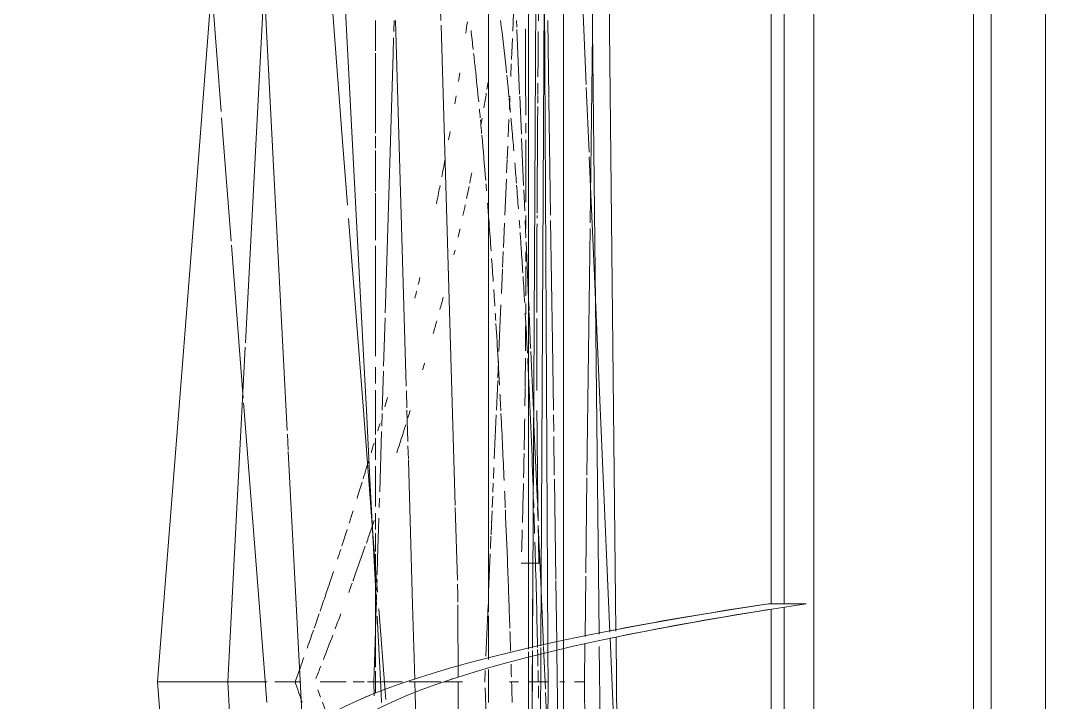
# Model space of a CAD drawing. Header units: inches. Extents: x -2349 to 1043, y -456 to 2193.
# Drawn here: x 991.59 to 998.41, y 333.98 to 338.51 of the extents above; entities that cross this region are included whole.
import ezdxf

# ---------------------------------------------------------------- set-up
doc = ezdxf.new("R2010")
doc.units = ezdxf.units.IN
doc.header["$MEASUREMENT"] = 0
for name, color, linetype, lineweight in [('5033_00_7th-9th Floors_Updated_dwg', 8, 'Continuous', 9), ('A-Shell', 7, 'Continuous', 9), ('A-WALL', 113, 'Continuous', 13), ('I-FURN', 30, 'Continuous', 9)]:
    doc.layers.add(name, color=color, linetype=linetype, lineweight=lineweight)

# ---------------------------------------------------------------- blocks, each defined once
blk = doc.blocks.new('5033_00_7th-9th Floors_Updated_dwg-8585573-7TH FLOOR POWER _ SIGNAL')
at = {"layer": 'A-Shell'}
for p, q in [((993.9543, 158.2892), (993.9543, 158.4903)), ((993.9543, 158.4903), (993.9543, 158.2892)), ((993.9543, 157.7408), (993.9543, 158.2737)), ((993.9543, 158.2737), (993.9543, 157.7408)), ((993.9543, 157.642), (993.9543, 157.7209)), ((993.9543, 157.7209), (993.9543, 157.642)), ((993.9543, 157.3534), (993.9543, 157.626)), ((993.9543, 157.626), (993.9543, 157.3534)), ((993.9543, 157.0302), (993.9543, 157.342)), ((993.9543, 157.342), (993.9543, 157.0302)), ((993.9543, 156.2608), (993.9543, 156.9931)), ((993.9543, 156.9931), (993.9543, 156.2608)), ((993.9543, 156.077), (993.9543, 156.1866)), ((993.9543, 156.1866), (993.9543, 156.077)), ((993.9543, 155.7398), (993.9543, 156.0335)), ((993.9543, 156.0335), (993.9543, 155.7398)), ((993.9543, 155.5711), (993.9543, 155.7146)), ((993.9543, 155.7146), (993.9543, 155.5711)), ((993.9543, 155.2606), (993.9543, 155.5287)), ((993.9543, 155.5287), (993.9543, 155.2606)), ((993.9543, 155.108), (993.9543, 155.2172)), ((993.9543, 155.2172), (993.9543, 155.108)), ((993.9543, 154.9624), (993.9543, 155.0838)), ((993.9543, 155.0838), (993.9543, 154.9624)), ((993.9543, 154.025), (993.9543, 154.1673)), ((993.9543, 154.1673), (993.9543, 154.025))]:
    blk.add_line(p, q, dxfattribs=at)
at = {"layer": 'A-Shell', "flags": 128}
for points in [[(993.9543, 154.1928), (993.9543, 154.2982), (993.9543, 154.838), (993.9543, 154.9439)], [(993.9543, 154.9439), (993.9543, 154.838), (993.9543, 154.2982), (993.9543, 154.1928)]]:
    blk.add_lwpolyline(points, dxfattribs=at)
blk = doc.blocks.new('Walls 1 - Walls 1-7438491-7TH FLOOR POWER _ SIGNAL')
at = {"layer": 'A-WALL', "lineweight": 9}
for p, q in [((996.8682, 298.7759), (996.8682, 435.4699)), ((998.4077, 435.4573), (998.4077, 298.7888)), ((998.046, 435.2491), (998.046, 298.7759)), ((997.9288, 435.1857), (997.9288, 298.7759)), ((996.5843, 401.0965), (996.5843, 334.6334)), ((996.6695, 401.0965), (996.6695, 334.6334)), ((996.5843, 334.5919), (996.5843, 331.7093)), ((996.6695, 334.6071), (996.6695, 331.6232))]:
    blk.add_line(p, q, dxfattribs=at)
blk = doc.blocks.new('Curtains_and_Valance_14992 - Curtains_and_Valance_14992-7816730-7TH FLOOR POWER _ SIGNAL')
at = {"layer": 'I-FURN'}
for p, q in [((0.017, -24), (0.017, -43.2831)), ((0.0426, -43.2764), (0.1471, -24)), ((0.25, -24.4402), (0.25, -43.2322)), ((-0.25, -41.7644), (-0.25, -25.7834)), ((0.4899, -33.2795), (0.598, -43.1629)), ((0.3995, -39.5305), (0.3321, -37.9775)), ((-0.5657, -39.1059), (-0.59, -38.2841)), ((-1.1839, -39.3362), (-1.2216, -38.6122)), ((-1.2851, -39.0568), (-1.2214, -39.8808)), ((0.1516, -39.62), (0.1441, -39.1059)), ((-0.4707, -42.3277), (-0.5648, -39.1361)), ((-1.0823, -41.288), (-1.1839, -39.3362)), ((0.419, -39.9799), (0.4004, -39.552)), ((0.1561, -39.9317), (0.1517, -39.6247)), ((-1.2214, -39.8808), (-1.1864, -40.334)), ((0.163, -40.4004), (0.1562, -39.9339)), ((0.4548, -40.8045), (0.4204, -40.0124)), ((-1.1796, -40.4215), (-1.0877, -41.6102)), ((0.1752, -41.2417), (0.1635, -40.4346)), ((0.5574, -43.1702), (0.4548, -40.8045)), ((-1.0611, -41.6953), (-1.0823, -41.288)), ((0.1818, -41.6953), (0.1752, -41.2417)), ((-1.0877, -41.6102), (-1.0315, -42.338)), ((-1.0372, -42.1538), (-1.0611, -41.6953)), ((-0.25, -43.0353), (-0.25, -41.7644)), ((0.1839, -41.8362), (0.1823, -41.7254)), ((0.1881, -42.1265), (0.1844, -41.8699)), ((-0.9937, -42.9899), (-1.0372, -42.1538)), ((0.1982, -42.8215), (0.1885, -42.1532)), ((-1.0311, -42.3426), (-1.0021, -42.7189)), ((-0.456, -42.8255), (-0.4703, -42.3426)), ((-1.0021, -42.7189), (-0.9878, -42.9038)), ((0.017, -42.7114), (0.0457, -42.7114)), ((0.017, -42.7396), (0.017, -42.8765)), ((0.0455, -42.7518), (0.0433, -43.1451)), ((-0.4531, -42.9253), (-0.4553, -42.8511)), ((0.2043, -43.2345), (0.1984, -42.8297)), ((-0.4529, -42.9721), (-0.4531, -42.9253)), ((0.017, -42.878), (0.017, -43.0952)), ((-0.4525, -43.0873), (-0.4529, -42.9899)), ((1.862, -42.9816), (1.612, -42.9816)), ((-0.9792, -43.0153), (-0.9368, -43.5638)), ((-0.25, -43.3533), (-0.25, -43.0625)), ((-0.9633, -43.5751), (-0.9898, -43.0645)), ((-0.4515, -43.4063), (-0.4525, -43.0873)), ((0.017, -43.0955), (0.017, -43.215)), ((0.0429, -43.2279), (0.0426, -43.2764)), ((0.2052, -43.2994), (0.2043, -43.2345)), ((0.25, -43.2322), (0.25, -43.2876)), ((0.605, -44.2657), (0.5592, -43.2108)), ((0.5984, -43.2022), (0.6223, -45.386)), ((0.017, -43.301), (0.017, -43.3489)), ((0.0423, -43.3422), (0.0425, -43.2919)), ((0.219, -44.2445), (0.2052, -43.2994)), ((0.25, -43.2876), (0.25, -45.2284)), ((0.017, -43.3489), (0.017, -45.1199)), ((0.017, -43.3489), (0.017, -43.5)), ((0.0326, -45.1271), (0.0423, -43.3422)), ((0.0423, -43.3422), (0.0418, -43.4303)), ((-0.4513, -43.4672), (-0.4515, -43.4063)), ((-0.25, -43.6373), (-0.25, -43.4191)), ((0.0418, -43.4303), (0.0414, -43.4982)), ((-0.4496, -43.9763), (-0.4512, -43.5)), ((0.0414, -43.5), (0.0407, -43.6218)), ((-0.96, -43.6373), (-0.9633, -43.5751)), ((-0.9368, -43.5638), (-0.9326, -43.6182)), ((0.017, -43.5437), (0.017, -44.0049)), ((0.0407, -43.6373), (0.036, -44.4889))]:
    blk.add_line(p, q, dxfattribs=at)
for points in [[(0.0823, -39.1071), (0.0831, -39.0065), (0.0839, -38.9052), (0.0848, -38.8034)], [(-0.0041, -39.1613), (-0.0031, -39.3556), (-0.0024, -39.5466), (-0.0019, -39.7355)], [(0.0794, -39.4797), (0.0801, -39.3798), (0.0809, -39.2793), (0.0817, -39.1781)], [(0.0785, -39.5973), (0.0787, -39.5721), (0.0789, -39.5469), (0.0791, -39.5216)], [(0.0781, -39.6542), (0.0782, -39.6378), (0.0783, -39.6213), (0.0784, -39.6048)], [(0.074, -40.2804), (0.0751, -40.0823), (0.0764, -39.8814), (0.0779, -39.6777)], [(-0.0015, -39.787), (-0.0014, -39.8097), (-0.0013, -39.8324), (-0.0013, -39.8549)], [(-0.0012, -39.8984), (-0.0008, -40.0382), (-0.0007, -40.1762), (-0.0006, -40.3136)], [(0.0735, -40.386), (0.0737, -40.351), (0.0738, -40.3159), (0.074, -40.2808)], [(0.0733, -40.4186), (0.0733, -40.4127), (0.0734, -40.4068), (0.0734, -40.4009)], [(0.0713, -41.0454), (0.0715, -40.8525), (0.0722, -40.6565), (0.0731, -40.4575)], [(-0.0006, -40.6429), (-0.0006, -40.664), (-0.0006, -40.6851), (-0.0007, -40.7062)], [(-0.0007, -40.7415), (-0.0009, -40.8062), (-0.001, -40.8709), (-0.0011, -40.9354)], [(-0.0015, -40.9872), (-0.0016, -41.0107), (-0.0017, -41.0341), (-0.0018, -41.0576)], [(0.072, -41.5652), (0.0713, -41.4074), (0.0711, -41.2474), (0.0712, -41.0851)], [(-0.002, -41.101), (-0.0024, -41.1676), (-0.0027, -41.2341), (-0.0032, -41.3002)], [(-0.0038, -41.3492), (-0.0043, -41.4131), (-0.0049, -41.4768), (-0.0056, -41.5399)], [(0.0805, -42.4299), (0.0768, -42.192), (0.0742, -41.9481), (0.0727, -41.6984)], [(-0.0086, -41.7518), (-0.0097, -41.822), (-0.0111, -41.8911), (-0.0126, -41.9594)], [(-0.0127, -41.9826), (-0.0137, -42.0372), (-0.015, -42.0911), (-0.0163, -42.1445)], [(-0.0169, -42.1822), (-0.019, -42.2696), (-0.0214, -42.3554), (-0.0238, -42.4408)], [(-0.025, -42.4909), (-0.0264, -42.5398), (-0.0279, -42.5883), (-0.0294, -42.6367)], [(0.0854, -42.7114), (0.0838, -42.6314), (0.0824, -42.5506), (0.0811, -42.4691)], [(-0.0317, -42.7114), (-0.0225, -42.7114), (-0.0051, -42.7114), (0.01, -42.7114), (0.017, -42.7114)], [(0.0457, -42.7114), (0.0527, -42.7114), (0.0596, -42.7114), (0.0662, -42.7114)], [(0.0662, -42.7114), (0.0729, -42.7114), (0.0793, -42.7114), (0.0854, -42.7114)], [(0.5342, -43.1658), (0.8508, -43.1039), (1.2087, -43.0424), (1.612, -42.9816)], [(1.609, -43.0208), (1.2144, -43.0836), (0.8668, -43.147), (0.5615, -43.2108)], [(-0.479, -43.4777), (-0.487, -43.4803), (-0.495, -43.483), (-0.503, -43.4856)], [(-1.0892, -43.6111), (-1.0735, -43.6044), (-1.0565, -43.5977), (-1.0383, -43.5909)]]:
    blk.add_open_spline(points, degree=3, dxfattribs=at)
for points, knots in [([(-0.0005, -40.401), (-0.0005, -40.4075), (-0.0005, -40.4368), (-0.0005, -40.4661), (-0.0004, -40.4889)], [-0.15507803, -0.15507803, -0.15507803, -0.15507803, -0.153846154, -0.149552115, -0.149552115, -0.149552115, -0.149552115]), ([(-0.0058, -41.5457), (-0.006, -41.5659), (-0.0065, -41.6067), (-0.0071, -41.647), (-0.0074, -41.6673)], [-0.080969078, -0.080969078, -0.080969078, -0.080969078, -0.076923077, -0.07279213, -0.07279213, -0.07279213, -0.07279213]), ([(1.612, -42.9816), (-3.3604, -43.7316), (-0.5668, -44.9645), (-0.0604, -45.1991), (0.1234, -45.2902), (2.4022, -46.1996), (0.4974, -47.0564), (0.1001, -47.2273), (-0.0839, -47.3073), (-2.4011, -48.1995), (-0.5569, -49.1801), (-0.1016, -49.3458), (0.0836, -49.419), (2.1155, -49.9933), (1.0722, -50.8431), (0.0718, -51.3096), (-0.0635, -51.3738), (-2.4127, -52.6244), (-0.5205, -53.5904), (-0.126, -53.863), (0.0777, -53.9892), (2.2418, -55.0446), (0.6628, -56.0313), (0.134, -56.3366), (-1.638, -56.9816)], [0, 0, 0, 0, 0.240006, 0.346028, 0.435385, 0.567258, 0.705446, 0.781054, 0.867615, 1.000182, 1.140633, 1.217642, 1.295283, 1.396845, 1.523539, 1.595738, 1.704487, 1.841589, 1.987855, 2.066847, 2.153705, 2.27896, 2.414522, 2.535586, 2.535586, 2.535586, 2.535586]), ([(-1.388, -56.9816), (0.384, -56.3366), (0.9128, -56.0313), (2.4918, -55.0446), (0.3277, -53.9892), (0.124, -53.863), (-0.2705, -53.5904), (-2.1627, -52.6244), (0.1865, -51.3738), (0.3218, -51.3096), (1.3222, -50.8431), (2.3655, -49.9933), (0.3336, -49.419), (0.1484, -49.3458), (-0.3069, -49.1801), (-2.1511, -48.1995), (0.1661, -47.3073), (0.3501, -47.2273), (0.7474, -47.0564), (2.6522, -46.1996), (0.3734, -45.2902), (0.1896, -45.1991), (-0.3168, -44.9645), (-3.1104, -43.7316), (1.862, -42.9816)], [0, 0, 0, 0, 0.121064, 0.256626, 0.381881, 0.468739, 0.547731, 0.693997, 0.831099, 0.939848, 1.012047, 1.138741, 1.240303, 1.317944, 1.394953, 1.535404, 1.667971, 1.754532, 1.83014, 1.968328, 2.100201, 2.189558, 2.29558, 2.535586, 2.535586, 2.535586, 2.535586])]:
    blk.add_open_spline(points, degree=3, knots=knots, dxfattribs=at)
blk = doc.blocks.new('Curtains_and_Valance_14992 - Curtains_and_Valance_14992-V34-7TH FLOOR POWER _ SIGNAL')
at = {"layer": 'I-FURN'}
for p, q in [((0.1458, -23.7552), (0.017, 0)), ((0.017, 0), (0.017, -23.7831)), ((0.25, -4.9402), (0.25, -23.7322)), ((-0.25, -22.2644), (-0.25, -6.2834)), ((0.4969, -15.1655), (0.439, -19.886)), ((-2.0861, -19.3508), (-2.2158, -21.0149)), ((-1.8645, -21.7479), (-1.7399, -19.361)), ((-0.8791, -19.679), (-0.8768, -19.6059)), ((-0.0884, -19.6776), (-0.0832, -19.5565)), ((-0.8836, -19.8275), (-0.8803, -19.7206)), ((-0.0965, -19.8644), (-0.0904, -19.7246)), ((-0.9346, -21.4915), (-0.8836, -19.8275)), ((-0.1014, -19.9784), (-0.0977, -19.8945)), ((0.439, -19.886), (0.4259, -20.9514)), ((-0.1108, -20.198), (-0.1069, -20.1078)), ((-0.1186, -20.3796), (-0.1136, -20.2636)), ((-0.125, -20.528), (-0.1213, -20.4416)), ((-0.1289, -20.6191), (-0.1252, -20.5324)), ((-0.141, -20.9004), (-0.1307, -20.6604)), ((-0.1502, -21.1148), (-0.1433, -20.9531)), ((-2.2158, -21.0149), (-2.4487, -24)), ((0.4255, -20.9876), (0.4054, -22.6271)), ((-0.156, -21.2482), (-0.1514, -21.1416)), ((-0.1634, -21.4199), (-0.1565, -21.2591)), ((-0.9363, -21.5479), (-0.9346, -21.4915)), ((-0.18, -21.8056), (-0.1666, -21.496)), ((-0.9471, -21.9018), (-0.9373, -21.5813)), ((-1.982, -24), (-1.8659, -21.7756)), ((-0.1875, -21.9796), (-0.1828, -21.8712)), ((-0.9561, -22.1953), (-0.9482, -21.9369)), ((-0.1967, -22.1953), (-0.1884, -22.0007)), ((-0.9594, -22.3018), (-0.9568, -22.2183)), ((-0.25, -23.5353), (-0.25, -22.2644)), ((-0.2107, -22.5194), (-0.198, -22.226)), ((-0.9727, -22.738), (-0.9604, -22.3374)), ((-0.2163, -22.6495), (-0.2131, -22.5755)), ((-0.2202, -22.7404), (-0.2176, -22.6814)), ((0.4051, -22.6448), (0.3974, -23.277)), ((-0.9759, -22.8426), (-0.974, -22.7801)), ((-0.2246, -22.8426), (-0.2213, -22.766)), ((-0.2294, -22.9546), (-0.2255, -22.8641)), ((-0.9863, -23.181), (-0.9781, -22.9129)), ((-0.2324, -23.0237), (-0.2296, -22.9601)), ((-0.2363, -23.1152), (-0.2328, -23.0334)), ((-0.2486, -23.4005), (-0.2378, -23.1507)), ((-0.9895, -23.2878), (-0.9863, -23.1831)), ((0.3971, -23.2993), (0.3922, -23.6997)), ((-0.9928, -23.3947), (-0.9905, -23.3206)), ((-1.0033, -23.7381), (-0.9936, -23.4208)), ((-0.267, -23.8291), (-0.2524, -23.4899)), ((-0.25, -23.8533), (-0.25, -23.5625)), ((-1.0113, -24), (-1.0033, -23.7381)), ((0.1461, -23.8149), (0.1458, -23.7552)), ((0.25, -23.7322), (0.25, -23.7876)), ((0.3916, -23.7504), (0.3885, -24)), ((0.017, -23.801), (0.017, -23.8489)), ((0.1471, -24), (0.1461, -23.8149)), ((0.25, -23.7876), (0.25, -25.7284)), ((0.017, -23.8489), (0.017, -24)), ((-0.2744, -24), (-0.2711, -23.9246)), ((-0.25, -24.1373), (-0.25, -23.9191)), ((-2.4487, -24), (-1.6189, -34.7376)), ((-1.6119, -31.1106), (-1.982, -24)), ((-1.0086, -24.0944), (-1.0113, -24)), ((-0.25, -24.5617), (-0.2726, -24.0406)), ((0.017, -24), (0.1471, -24)), ((0.017, -24), (0.017, -25.6199)), ((0.1471, -24), (0.017, -24)), ((0.1381, -25.676), (0.1471, -24)), ((0.3885, -24), (0.3917, -24.2916))]:
    blk.add_line(p, q, dxfattribs=at)
for points in [[(-0.39, -19.615), (-0.3935, -19.6401), (-0.397, -19.6653), (-0.4006, -19.6904)], [(-0.4397, -19.9534), (-0.4428, -19.9729), (-0.4458, -19.9923), (-0.4489, -20.0117)], [(-0.2595, -20.0623), (-0.2569, -20.0466), (-0.2544, -20.031), (-0.2518, -20.0154)], [(-0.2804, -20.186), (-0.2748, -20.1535), (-0.2693, -20.1211), (-0.2639, -20.0886)], [(-0.4641, -20.1058), (-0.4671, -20.1241), (-0.4701, -20.1423), (-0.4732, -20.1605)], [(-0.3003, -20.2994), (-0.2977, -20.2846), (-0.295, -20.2697), (-0.2924, -20.2548)], [(-0.5044, -20.3425), (-0.5078, -20.3615), (-0.5112, -20.3804), (-0.5145, -20.3993)], [(-0.5392, -20.5341), (-0.5461, -20.571), (-0.553, -20.6079), (-0.5601, -20.6448)], [(-0.3737, -20.6858), (-0.3692, -20.6631), (-0.3646, -20.6405), (-0.3602, -20.6178)], [(-0.5713, -20.7021), (-0.5746, -20.7188), (-0.5779, -20.7356), (-0.5813, -20.7524)], [(-0.3949, -20.7886), (-0.3893, -20.7619), (-0.3838, -20.7351), (-0.3783, -20.7084)], [(-0.5813, -20.7524), (-0.586, -20.776), (-0.5907, -20.7995), (-0.5955, -20.8231)], [(-0.4191, -20.9019), (-0.4139, -20.8783), (-0.4089, -20.8548), (-0.4039, -20.8312)], [(-0.4514, -21.0461), (-0.4471, -21.0275), (-0.4429, -21.0089), (-0.4386, -20.9902)], [(-0.4787, -21.162), (-0.4763, -21.1521), (-0.4739, -21.1421), (-0.4715, -21.1321)], [(-0.7051, -21.3145), (-0.7088, -21.3296), (-0.7125, -21.3448), (-0.7163, -21.36)], [(-0.7274, -21.4052), (-0.7313, -21.4206), (-0.7352, -21.4361), (-0.7391, -21.4516)], [(-0.5725, -21.5271), (-0.5649, -21.4993), (-0.5574, -21.4715), (-0.55, -21.4437)], [(-0.6164, -21.6851), (-0.6084, -21.6571), (-0.6006, -21.6291), (-0.5928, -21.601)], [(-0.6872, -21.9282), (-0.6827, -21.913), (-0.6782, -21.8978), (-0.6737, -21.8826)], [(-0.9199, -22.1115), (-0.9259, -22.1321), (-0.9319, -22.1527), (-0.938, -22.1733)], [(-0.7848, -22.2458), (-0.7797, -22.2298), (-0.7747, -22.2138), (-0.7697, -22.1978)], [(-0.9706, -22.283), (-0.9756, -22.2998), (-0.9806, -22.3166), (-0.9857, -22.3334)], [(-0.8593, -22.4785), (-0.8392, -22.4169), (-0.8194, -22.3552), (-0.7998, -22.2934)], [(-1.0104, -22.4153), (-1.0167, -22.4362), (-1.0231, -22.4572), (-1.0296, -22.4782)], [(-1.0897, -22.6738), (-1.101, -22.7099), (-1.1122, -22.7461), (-1.1234, -22.7822)], [(-1.1494, -22.8644), (-1.1581, -22.8918), (-1.1667, -22.9191), (-1.1754, -22.9465)], [(-1.0276, -22.9819), (-1.0216, -22.9644), (-1.0155, -22.947), (-1.0096, -22.9295)], [(-1.1887, -22.988), (-1.2004, -23.0245), (-1.2121, -23.061), (-1.2239, -23.0975)], [(-1.0609, -23.0781), (-1.0498, -23.0462), (-1.0388, -23.0144), (-1.0278, -22.9825)], [(-1.2318, -23.1213), (-1.2388, -23.143), (-1.2459, -23.1647), (-1.253, -23.1864)], [(-1.1788, -23.4079), (-1.1711, -23.3867), (-1.1633, -23.3656), (-1.1557, -23.3444)], [(-1.3313, -23.4209), (-1.3437, -23.4576), (-1.3564, -23.4942), (-1.3691, -23.5308)], [(-1.3749, -23.5483), (-1.3858, -23.5802), (-1.397, -23.6121), (-1.4082, -23.6439)], [(-1.2685, -23.6485), (-1.256, -23.6156), (-1.2436, -23.5827), (-1.2313, -23.5498)], [(-1.4123, -23.6562), (-1.4264, -23.6964), (-1.4406, -23.7366), (-1.455, -23.7767)], [(-1.347, -23.8527), (-1.3258, -23.7984), (-1.3048, -23.744), (-1.284, -23.6895)], [(-1.4769, -23.839), (-1.4846, -23.8606), (-1.4924, -23.8822), (-1.5002, -23.9038)], [(-1.5002, -23.9039), (-1.5117, -23.9359), (-1.5233, -23.968), (-1.535, -24)], [(-1.3965, -23.9788), (-1.3855, -23.9511), (-1.3746, -23.9233), (-1.3637, -23.8955)], [(-2.3147, -24), (-2.3662, -24), (-2.4053, -24), (-2.4277, -24)], [(-2.4277, -24), (-2.4053, -24), (-2.3668, -24), (-2.3162, -24)], [(-1.9712, -24), (-2.1026, -24), (-2.2215, -24), (-2.3078, -24)], [(-2.3078, -24), (-2.25, -24), (-2.179, -24), (-2.0994, -24)], [(-2.0969, -24), (-2.0568, -24), (-2.0151, -24), (-1.972, -24)], [(-1.9634, -24), (-2.0278, -24), (-1.9197, -24), (-1.7204, -24)], [(-1.72, -24), (-1.9194, -24), (-2.0278, -24), (-1.9635, -24)], [(-1.8374, -24), (-1.8727, -24), (-1.907, -24), (-1.9397, -24)], [(-1.9396, -24), (-1.9069, -24), (-1.8727, -24), (-1.8374, -24)], [(-1.8342, -24), (-1.8673, -24), (-1.9001, -24), (-1.9323, -24)], [(-1.9323, -24), (-1.9001, -24), (-1.8676, -24), (-1.8347, -24)], [(-1.9308, -24), (-1.9008, -24), (-1.87, -24), (-1.8386, -24)], [(-1.8381, -24), (-1.8698, -24), (-1.9008, -24), (-1.9308, -24)], [(-1.8372, -24), (-1.8678, -24), (-1.898, -24), (-1.9274, -24)], [(-1.9273, -24), (-1.8979, -24), (-1.8678, -24), (-1.8372, -24)], [(-1.7406, -24), (-1.8698, -24), (-1.8989, -24), (-1.7613, -24)], [(-1.7613, -24), (-1.8989, -24), (-1.8704, -24), (-1.7414, -24)], [(-1.7325, -24), (-1.7845, -24), (-1.8299, -24), (-1.8667, -24)], [(-1.8667, -24), (-1.83, -24), (-1.7845, -24), (-1.7325, -24)], [(-1.8381, -24), (-1.8027, -24), (-1.7666, -24), (-1.7301, -24)], [(-1.7295, -24), (-1.7663, -24), (-1.8027, -24), (-1.8381, -24)], [(-1.7322, -24), (-1.7678, -24), (-1.8029, -24), (-1.8373, -24)], [(-1.8372, -24), (-1.8029, -24), (-1.7678, -24), (-1.7322, -24)], [(-1.7273, -24), (-1.7595, -24), (-1.7916, -24), (-1.8234, -24)], [(-1.8234, -24), (-1.7916, -24), (-1.7597, -24), (-1.7277, -24)], [(-1.7305, -24), (-1.7531, -24), (-1.7753, -24), (-1.7972, -24)], [(-1.7971, -24), (-1.7753, -24), (-1.7531, -24), (-1.7305, -24)], [(-1.6691, -24), (-1.6483, -24), (-1.626, -24), (-1.6023, -24)], [(-1.6023, -24), (-1.626, -24), (-1.6483, -24), (-1.669, -24)], [(-1.5898, -24), (-1.6157, -24), (-1.64, -24), (-1.6626, -24)], [(-1.6626, -24), (-1.64, -24), (-1.6157, -24), (-1.5898, -24)], [(-1.6161, -24), (-1.6308, -24), (-1.6453, -24), (-1.6594, -24)], [(-1.6594, -24), (-1.6453, -24), (-1.6308, -24), (-1.6161, -24)], [(-1.656, -24), (-1.6104, -24), (-1.5611, -24), (-1.5089, -24)], [(-1.5089, -24), (-1.5611, -24), (-1.6104, -24), (-1.656, -24)], [(-1.6061, -24), (-1.6217, -24), (-1.6371, -24), (-1.6525, -24)], [(-1.6525, -24), (-1.6371, -24), (-1.6217, -24), (-1.6061, -24)], [(-1.6509, -24), (-1.635, -24), (-1.619, -24), (-1.603, -24)], [(-1.603, -24), (-1.619, -24), (-1.635, -24), (-1.6509, -24)], [(-1.6479, -24), (-1.6324, -24), (-1.6169, -24), (-1.6013, -24)], [(-1.6012, -24), (-1.6168, -24), (-1.6324, -24), (-1.6479, -24)], [(-1.6005, -24), (-1.6159, -24), (-1.6314, -24), (-1.6469, -24)], [(-1.6469, -24), (-1.6314, -24), (-1.616, -24), (-1.6006, -24)], [(-1.5132, -24), (-1.5358, -24), (-1.558, -24), (-1.5796, -24)], [(-1.5796, -24), (-1.558, -24), (-1.5358, -24), (-1.5132, -24)], [(-1.5703, -24), (-1.5513, -24), (-1.5314, -24), (-1.511, -24)], [(-1.511, -24), (-1.5314, -24), (-1.5512, -24), (-1.5703, -24)], [(-1.5076, -24), (-1.5281, -24), (-1.5479, -24), (-1.5669, -24)], [(-1.5669, -24), (-1.5479, -24), (-1.5281, -24), (-1.5076, -24)], [(-1.5003, -24), (-1.5158, -24), (-1.5313, -24), (-1.5467, -24)], [(-1.5467, -24), (-1.5313, -24), (-1.5158, -24), (-1.5003, -24)], [(-1.5422, -24), (-1.5271, -24), (-1.512, -24), (-1.497, -24)], [(-1.4969, -24), (-1.512, -24), (-1.5271, -24), (-1.5422, -24)], [(-1.542, -24), (-1.5269, -24), (-1.5118, -24), (-1.4966, -24)], [(-1.4966, -24), (-1.5118, -24), (-1.5269, -24), (-1.542, -24)], [(-1.535, -24), (-1.5193, -24.0455), (-1.5036, -24.091), (-1.4881, -24.1365)], [(-1.3682, -24), (-1.3472, -24), (-1.3259, -24), (-1.3043, -24)], [(-1.3043, -24), (-1.3259, -24), (-1.3472, -24), (-1.3682, -24)], [(-1.2983, -24), (-1.3205, -24), (-1.3423, -24), (-1.3636, -24)], [(-1.3636, -24), (-1.3423, -24), (-1.3205, -24), (-1.2983, -24)], [(-1.3038, -24), (-1.3224, -24), (-1.3409, -24), (-1.3593, -24)], [(-1.3593, -24), (-1.3409, -24), (-1.3224, -24), (-1.3038, -24)], [(-1.3528, -24), (-1.3337, -24), (-1.3145, -24), (-1.295, -24)], [(-1.295, -24), (-1.3145, -24), (-1.3337, -24), (-1.3528, -24)], [(-1.2907, -24), (-1.3111, -24), (-1.3316, -24), (-1.352, -24)], [(-1.3519, -24), (-1.3316, -24), (-1.3111, -24), (-1.2907, -24)], [(-1.2899, -24), (-1.3102, -24), (-1.3305, -24), (-1.3509, -24)], [(-1.3508, -24), (-1.3305, -24), (-1.3102, -24), (-1.2899, -24)], [(-1.2777, -24), (-1.2864, -24), (-1.2951, -24), (-1.3038, -24)], [(-1.3038, -24), (-1.2951, -24), (-1.2864, -24), (-1.2777, -24)], [(-1.2839, -24), (-1.2566, -24), (-1.2289, -24), (-1.201, -24)], [(-1.201, -24), (-1.2289, -24), (-1.2566, -24), (-1.2839, -24)], [(-1.2327, -24), (-1.2491, -24), (-1.2654, -24), (-1.2814, -24)], [(-1.2814, -24), (-1.2654, -24), (-1.2491, -24), (-1.2327, -24)], [(-1.2766, -24), (-1.2535, -24), (-1.2302, -24), (-1.2067, -24)], [(-1.2067, -24), (-1.2302, -24), (-1.2535, -24), (-1.2766, -24)], [(-1.2739, -24), (-1.2479, -24), (-1.2218, -24), (-1.1957, -24)], [(-1.1957, -24), (-1.2218, -24), (-1.2479, -24), (-1.2738, -24)], [(-1.1949, -24), (-1.2204, -24), (-1.246, -24), (-1.2716, -24)], [(-1.2715, -24), (-1.246, -24), (-1.2204, -24), (-1.1949, -24)], [(-1.2709, -24), (-1.2456, -24), (-1.2204, -24), (-1.1954, -24)], [(-1.1954, -24), (-1.2204, -24), (-1.2456, -24), (-1.2709, -24)], [(-1.1499, -24), (-1.1254, -24), (-1.1007, -24), (-1.0758, -24)], [(-1.0758, -24), (-1.1007, -24), (-1.1254, -24), (-1.1499, -24)], [(-1.0769, -24), (-1.101, -24), (-1.1249, -24), (-1.1485, -24)], [(-1.1485, -24), (-1.1249, -24), (-1.101, -24), (-1.0769, -24)], [(-1.1459, -24), (-1.1307, -24), (-1.1154, -24), (-1.1001, -24)], [(-1.1001, -24), (-1.1154, -24), (-1.1307, -24), (-1.1459, -24)], [(-1.0966, -24), (-1.1118, -24), (-1.127, -24), (-1.1423, -24)], [(-1.1423, -24), (-1.127, -24), (-1.1118, -24), (-1.0966, -24)], [(-1.0074, -24), (-1.0233, -24), (-1.0391, -24), (-1.0548, -24)], [(-1.0548, -24), (-1.0391, -24), (-1.0233, -24), (-1.0074, -24)], [(-1.0531, -24), (-1.037, -24), (-1.0209, -24), (-1.0047, -24)], [(-1.0046, -24), (-1.0209, -24), (-1.037, -24), (-1.0531, -24)], [(-1.048, -24), (-1.0319, -24), (-1.0157, -24), (-0.9996, -24)], [(-0.9996, -24), (-1.0157, -24), (-1.0319, -24), (-1.048, -24)], [(-0.9979, -24), (-1.0135, -24), (-1.0293, -24), (-1.0452, -24)], [(-1.0452, -24), (-1.0293, -24), (-1.0135, -24), (-0.9979, -24)], [(-1.0433, -24), (-1.0268, -24), (-1.0105, -24), (-0.9943, -24)], [(-0.9943, -24), (-1.0105, -24), (-1.0268, -24), (-1.0433, -24)], [(-1.0063, -24), (-1.0204, -24), (-0.9426, -24), (-0.8237, -24)], [(-0.9539, -24), (-1.0056, -24), (-1.0204, -24), (-1.0063, -24)], [(-0.8728, -24), (-0.883, -24), (-0.8837, -24), (-0.8761, -24)], [(-0.8761, -24), (-0.8837, -24), (-0.862, -24), (-0.8204, -24)], [(-0.7775, -24), (-0.7326, -24), (-0.6685, -24), (-0.5946, -24)], [(-0.6209, -24), (-0.6806, -24), (-0.7326, -24), (-0.7775, -24)], [(-0.7201, -24), (-0.7381, -24), (-0.7545, -24), (-0.7693, -24)], [(-0.7693, -24), (-0.7545, -24), (-0.7347, -24), (-0.7109, -24)], [(-0.6197, -24), (-0.6035, -24), (-0.5857, -24), (-0.5665, -24)], [(-0.5695, -24), (-0.5868, -24), (-0.6035, -24), (-0.6197, -24)], [(-0.5455, -24), (-0.5312, -24), (-0.5157, -24), (-0.4994, -24)], [(-0.5013, -24), (-0.5164, -24), (-0.5312, -24), (-0.5455, -24)], [(-0.4911, -24), (-0.5093, -24), (-0.5268, -24), (-0.5436, -24)], [(-0.5436, -24), (-0.5268, -24), (-0.5079, -24), (-0.4873, -24)], [(-0.5161, -24), (-0.4905, -24), (-0.4689, -24), (-0.4516, -24)], [(-0.4516, -24), (-0.4689, -24), (-0.4905, -24), (-0.5161, -24)], [(-0.4511, -24), (-0.4649, -24), (-0.4818, -24), (-0.5021, -24)], [(-0.5021, -24), (-0.4818, -24), (-0.4649, -24), (-0.4512, -24)], [(-0.427, -24), (-0.4492, -24), (-0.4704, -24), (-0.4908, -24)], [(-0.4908, -24), (-0.4704, -24), (-0.4474, -24), (-0.4225, -24)], [(-0.4894, -24), (-0.4831, -24), (-0.4768, -24), (-0.4706, -24)], [(-0.4706, -24), (-0.4768, -24), (-0.4831, -24), (-0.4894, -24)], [(-0.4833, -24), (-0.4651, -24), (-0.4455, -24), (-0.4247, -24)], [(-0.4273, -24), (-0.4465, -24), (-0.4651, -24), (-0.4833, -24)], [(-0.4736, -24), (-0.4709, -24), (-0.4683, -24), (-0.4657, -24)], [(-0.4657, -24), (-0.4683, -24), (-0.4709, -24), (-0.4734, -24)], [(-0.4051, -24), (-0.4047, -24), (-0.4045, -24), (-0.4045, -24)], [(-0.4045, -24), (-0.4045, -24), (-0.4047, -24), (-0.4051, -24)], [(-0.2744, -24), (-0.2744, -24), (-0.2746, -24), (-0.275, -24)], [(-0.275, -24), (-0.2746, -24), (-0.2744, -24), (-0.2744, -24)], [(-0.1088, -24), (-0.0962, -24), (-0.0835, -24), (-0.0708, -24)], [(-0.0708, -24), (-0.0835, -24), (-0.0955, -24), (-0.1069, -24)], [(-0.1063, -24), (-0.0908, -24), (-0.0757, -24), (-0.0611, -24)], [(-0.0611, -24), (-0.0757, -24), (-0.0908, -24), (-0.1063, -24)], [(-0.0498, -24), (-0.0567, -24), (-0.0637, -24), (-0.0708, -24)], [(-0.0705, -24), (-0.0636, -24), (-0.0567, -24), (-0.0498, -24)], [(0.0916, -24), (0.0714, -24), (0.0515, -24), (0.032, -24)], [(0.032, -24), (0.0515, -24), (0.0717, -24), (0.0921, -24)], [(0.1471, -24), (0.1283, -24), (0.1098, -24), (0.0916, -24)], [(0.0916, -24), (0.1098, -24), (0.1283, -24), (0.1471, -24)], [(0.2584, -24), (0.2584, -24), (0.246, -24), (0.2249, -24)], [(0.2311, -24), (0.2486, -24), (0.2584, -24), (0.2584, -24)], [(0.2536, -24), (0.2568, -24), (0.258, -24), (0.2574, -24)], [(0.2584, -24), (0.2584, -24), (0.2568, -24), (0.2536, -24)], [(0.3837, -24), (0.3982, -24), (0.3707, -24), (0.3217, -24)], [(0.3384, -24), (0.3791, -24), (0.3982, -24), (0.3837, -24)], [(-1.3663, -24.1025), (-1.3723, -24.0865), (-1.3783, -24.0705), (-1.3843, -24.0546)], [(-1.3171, -24.2351), (-1.3292, -24.2021), (-1.3415, -24.1692), (-1.3538, -24.1363)]]:
    blk.add_open_spline(points, degree=3, dxfattribs=at)
for points, knots in [([(-1.045, -22.5289), (-1.0506, -22.547), (-1.0631, -22.5876), (-1.0755, -22.6281), (-1.0824, -22.6505)], [-0.103811599, -0.103811599, -0.103811599, -0.103811599, -0.1, -0.095282646, -0.095282646, -0.095282646, -0.095282646]), ([(-1.1504, -23.3297), (-1.1467, -23.3197), (-1.119, -23.243), (-1.0917, -23.1662), (-1.0683, -23.0993)], [-0.95213163, -0.95213163, -0.95213163, -0.95213163, -0.95, -0.93577319, -0.93577319, -0.93577319, -0.93577319]), ([(-1.2796, -23.2669), (-1.2826, -23.276), (-1.2994, -23.3265), (-1.3165, -23.3768), (-1.3308, -23.418)], [-0.05193091, -0.05193091, -0.05193091, -0.05193091, -0.05, -0.04125384, -0.04125384, -0.04125384, -0.04125384]), ([(-1.9675, -24), (-2.1754, -24), (-2.4424, -24), (-2.4587, -24), (-2.4373, -24)], [1.8269378, 1.8269378, 1.8269378, 1.8269378, 1.922507, 1.9815107, 1.9815107, 1.9815107, 1.9815107]), ([(-2.4361, -24), (-2.4581, -24), (-2.443, -24), (-2.1754, -24), (-1.9675, -24)], [0.7795851, 0.7795851, 0.7795851, 0.7795851, 0.8385889, 0.9341581, 0.9341581, 0.9341581, 0.9341581]), ([(-1.9756, -24), (-2.1174, -24), (-2.4724, -24), (-2.2403, -24), (-1.9801, -24)], [1.8492957, 1.8492957, 1.8492957, 1.8492957, 1.922507, 2.0886194, 2.0886194, 2.0886194, 2.0886194]), ([(-1.9667, -24), (-2.2277, -24), (-2.4751, -24), (-2.1173, -24), (-1.9756, -24)], [0.6724764, 0.6724764, 0.6724764, 0.6724764, 0.8385889, 0.9118002, 0.9118002, 0.9118002, 0.9118002]), ([(-1.8667, -24), (-1.8739, -24), (-1.9109, -24), (-1.9376, -24), (-1.9531, -24)], [1.44574809, 1.44574809, 1.44574809, 1.44574809, 1.45035307, 1.47060829, 1.47060829, 1.47060829, 1.47060829]), ([(-1.9529, -24), (-1.9375, -24), (-1.9109, -24), (-1.8739, -24), (-1.8667, -24)], [1.29048758, 1.29048758, 1.29048758, 1.29048758, 1.31074279, 1.31534778, 1.31534778, 1.31534778, 1.31534778])]:
    blk.add_open_spline(points, degree=3, knots=knots, dxfattribs=at)
blk = doc.blocks.new('Curtains_and_Valance_14992 - Curtains_and_Valance_14992-V39-7TH FLOOR POWER _ SIGNAL')
at = {"layer": 'I-FURN'}
for p, q in [((0.25, -14.1907), (0.25, -32.9827)), ((-0.25, -31.5149), (-0.25, -15.5339)), ((0.017, -24), (0.017, -33.0336)), ((0.0983, -33.0122), (0.1471, -24)), ((0.4363, -28.369), (0.4665, -31.1346)), ((-2.0893, -28.6497), (-2.0266, -29.461)), ((-1.6119, -31.1106), (-1.7401, -28.649)), ((-0.7964, -31.2862), (-0.8681, -28.8563)), ((-0.0617, -28.9016), (-0.0637, -28.8563)), ((-0.0424, -29.3459), (-0.061, -28.9168)), ((-0.0309, -29.6105), (-0.0418, -29.3594)), ((-2.0233, -29.5036), (-1.96, -30.3231)), ((-0.0161, -29.9528), (-0.0296, -29.641)), ((-0.0088, -30.1216), (-0.0149, -29.9806)), ((-0.001, -30.3009), (-0.006, -30.1848)), ((-1.958, -30.3488), (-1.8794, -31.3656)), ((0.0165, -30.7037), (0.0002, -30.327)), ((0.0201, -30.7858), (0.0177, -30.7301)), ((0.0309, -31.0349), (0.0206, -30.7983)), ((0.0487, -31.4458), (0.0318, -31.0558)), ((-1.5875, -31.5811), (-1.6119, -31.1109)), ((0.4665, -31.1346), (0.4862, -32.9334)), ((-0.7922, -31.4299), (-0.7955, -31.3164)), ((-1.8771, -31.3963), (-1.8728, -31.451)), ((-1.8728, -31.451), (-1.7763, -32.7004)), ((-0.7855, -31.6546), (-0.7917, -31.4458)), ((-0.25, -32.7858), (-0.25, -31.5149)), ((0.0754, -32.0618), (0.0509, -31.4968)), ((-1.5806, -31.7124), (-1.5862, -31.6061)), ((-0.7821, -31.772), (-0.7847, -31.6836)), ((-1.482, -33.6076), (-1.5803, -31.7195)), ((-0.763, -32.4195), (-0.7819, -31.7782)), ((0.0806, -32.1813), (0.0768, -32.0931)), ((0.1003, -32.6353), (0.0819, -32.2113)), ((-0.7535, -32.7404), (-0.763, -32.4195)), ((-1.7763, -32.7004), (-1.7232, -33.3878)), ((0.1166, -33.0107), (0.1008, -32.6457)), ((-0.7389, -33.2361), (-0.7535, -32.7404)), ((-0.25, -33.1038), (-0.25, -32.813)), ((0.0979, -33.0781), (0.0982, -33.0226)), ((0.1193, -33.0725), (0.1168, -33.016)), ((0.25, -32.9827), (0.25, -33.0381)), ((0.25, -33.0381), (0.25, -34.9789)), ((0.4871, -33.0158), (0.5083, -34.9568)), ((0.017, -33.0514), (0.017, -33.0993)), ((0.017, -33.0993), (0.017, -34.8704)), ((0.088, -34.9038), (0.0979, -33.0781)), ((0.129, -33.2974), (0.1193, -33.0725)), ((-0.25, -33.3878), (-0.25, -33.1696)), ((-0.736, -33.3352), (-0.7385, -33.2505)), ((-0.7003, -34.5436), (-0.736, -33.3352)), ((0.1369, -33.4775), (0.1301, -33.3215))]:
    blk.add_line(p, q, dxfattribs=at)
for points, knots in [([(-0.1294, -29.2035), (-0.1304, -29.1934), (-0.1426, -29.0779), (-0.156, -28.9623), (-0.1689, -28.8567)], [-0.25144072, -0.25144072, -0.25144072, -0.25144072, -0.25, -0.23484291, -0.23484291, -0.23484291, -0.23484291]), ([(-0.3031, -29.517), (-0.3008, -29.5412), (-0.2981, -29.571), (-0.2953, -29.6009), (-0.2948, -29.6065)], [-0.73425111, -0.73425111, -0.73425111, -0.73425111, -0.730769231, -0.729949911, -0.729949911, -0.729949911, -0.729949911]), ([(-0.0811, -29.7218), (-0.0852, -29.6728), (-0.0901, -29.6163), (-0.0951, -29.5597), (-0.0958, -29.5521)], [-0.276289728, -0.276289728, -0.276289728, -0.276289728, -0.269230769, -0.268145297, -0.268145297, -0.268145297, -0.268145297]), ([(-0.1858, -31.1071), (-0.1845, -31.1309), (-0.1812, -31.1884), (-0.1781, -31.2459), (-0.1763, -31.2796)], [-0.657329909, -0.657329909, -0.657329909, -0.657329909, -0.653846154, -0.648900572, -0.648900572, -0.648900572, -0.648900572]), ([(0.047, -31.95), (0.0379, -31.69), (0.0266, -31.4074), (0.0124, -31.1233), (0.0113, -31.102)], [-0.38461538, -0.38461538, -0.38461538, -0.38461538, -0.34615385, -0.34304976, -0.34304976, -0.34304976, -0.34304976])]:
    blk.add_open_spline(points, degree=3, knots=knots, dxfattribs=at)
for points in [[(-0.3655, -28.9224), (-0.3607, -28.9642), (-0.3559, -29.0061), (-0.3512, -29.0479)], [(-0.3482, -29.0755), (-0.3446, -29.1078), (-0.3411, -29.1402), (-0.3376, -29.1725)], [(-0.3376, -29.1725), (-0.3297, -29.2474), (-0.322, -29.3222), (-0.3147, -29.3969)], [(-0.1193, -29.3026), (-0.122, -29.2751), (-0.1248, -29.2476), (-0.1277, -29.2201)], [(-0.1133, -29.3637), (-0.1151, -29.3446), (-0.117, -29.3254), (-0.1189, -29.3062)], [(-0.1037, -29.4659), (-0.1065, -29.4347), (-0.1095, -29.4034), (-0.1125, -29.3722)], [(-0.3099, -29.4454), (-0.3081, -29.4643), (-0.3063, -29.4832), (-0.3045, -29.5021)], [(-0.096, -29.5502), (-0.0973, -29.5354), (-0.0987, -29.5205), (-0.1, -29.5057)], [(-0.2937, -29.6181), (-0.2846, -29.719), (-0.2759, -29.8197), (-0.2677, -29.9203)], [(-0.0634, -29.9379), (-0.067, -29.8928), (-0.0706, -29.8477), (-0.0743, -29.8026)], [(-0.266, -29.9413), (-0.2647, -29.9571), (-0.2634, -29.9728), (-0.2621, -29.9886)], [(-0.0504, -30.1085), (-0.0543, -30.056), (-0.0583, -30.0035), (-0.0624, -29.9509)], [(-0.2558, -30.0693), (-0.2524, -30.1117), (-0.2492, -30.1542), (-0.246, -30.1966)], [(-0.0411, -30.2371), (-0.0423, -30.2192), (-0.0436, -30.2013), (-0.0449, -30.1834)], [(-0.2458, -30.1996), (-0.2411, -30.2623), (-0.2365, -30.3249), (-0.232, -30.3874)], [(-0.0316, -30.3737), (-0.0341, -30.3372), (-0.0366, -30.3008), (-0.0391, -30.2643)], [(-0.0211, -30.534), (-0.0245, -30.4806), (-0.028, -30.4272), (-0.0316, -30.3737)], [(-0.2284, -30.4385), (-0.2248, -30.4897), (-0.2213, -30.5407), (-0.2179, -30.5918)], [(-0.0089, -30.7326), (-0.0123, -30.6745), (-0.0159, -30.6163), (-0.0196, -30.5581)], [(-0.2144, -30.6435), (-0.212, -30.6804), (-0.2096, -30.7173), (-0.2072, -30.7542)], [(-0.2042, -30.8013), (-0.2032, -30.8176), (-0.2022, -30.8339), (-0.2012, -30.8502)], [(0.0095, -31.066), (0.005, -30.9779), (0.0002, -30.8897), (-0.0049, -30.8013)], [(-0.1999, -30.8707), (-0.195, -30.9496), (-0.1903, -31.0284), (-0.1858, -31.1071)], [(-0.1731, -31.3389), (-0.1712, -31.3757), (-0.1693, -31.4125), (-0.1674, -31.4492)], [(-0.1664, -31.4689), (-0.159, -31.6172), (-0.1521, -31.7651), (-0.1456, -31.9125)], [(0.0487, -31.9993), (0.0481, -31.9829), (0.0475, -31.9664), (0.047, -31.95)], [(-0.1424, -31.9847), (-0.1408, -32.0214), (-0.1393, -32.058), (-0.1377, -32.0946)], [(0.0519, -32.0947), (0.0513, -32.0762), (0.0506, -32.0577), (0.05, -32.0392)], [(-0.1372, -32.1076), (-0.132, -32.2321), (-0.127, -32.3563), (-0.1223, -32.4801)], [(0.0573, -32.2663), (0.0559, -32.2203), (0.0545, -32.1742), (0.053, -32.1282)], [(0.0769, -33.0229), (0.0719, -32.7908), (0.066, -32.5573), (0.059, -32.3225)], [(-0.1223, -32.4819), (-0.117, -32.6198), (-0.1121, -32.7573), (-0.1074, -32.8943)], [(-0.1067, -32.916), (-0.1052, -32.9595), (-0.1038, -33.003), (-0.1024, -33.0464)], [(0.0782, -33.0879), (0.0779, -33.0704), (0.0775, -33.0529), (0.0771, -33.0354)], [(0.0794, -33.1467), (0.079, -33.1271), (0.0786, -33.1075), (0.0782, -33.0879)], [(-0.0995, -33.1342), (-0.0987, -33.162), (-0.0978, -33.1898), (-0.0969, -33.2176)], [(0.0815, -33.2531), (0.081, -33.2271), (0.0805, -33.2011), (0.08, -33.175)], [(-0.0958, -33.2532), (-0.0944, -33.2986), (-0.093, -33.3439), (-0.0917, -33.3892)], [(0.0835, -33.3607), (0.083, -33.3332), (0.0825, -33.3057), (0.082, -33.2781)]]:
    blk.add_open_spline(points, degree=3, dxfattribs=at)

msp = doc.modelspace()

# ---------------------------------------------------------------- block references
at = {"layer": '5033_00_7th-9th Floors_Updated_dwg', "color": 7}
msp.add_blockref('5033_00_7th-9th Floors_Updated_dwg-8585573-7TH FLOOR POWER _ SIGNAL', (0, 180.0188), dxfattribs=at)
at = {"layer": 'A-WALL', "lineweight": 9}
msp.add_blockref('Walls 1 - Walls 1-7438491-7TH FLOOR POWER _ SIGNAL', (0, 0), dxfattribs=at)
at = {"layer": 'I-FURN'}
for name, p in [('Curtains_and_Valance_14992 - Curtains_and_Valance_14992-7816730-7TH FLOOR POWER _ SIGNAL', (994.9543, 377.6149)), ('Curtains_and_Valance_14992 - Curtains_and_Valance_14992-V39-7TH FLOOR POWER _ SIGNAL', (994.9543, 367.3654)), ('Curtains_and_Valance_14992 - Curtains_and_Valance_14992-V34-7TH FLOOR POWER _ SIGNAL', (994.9543, 358.1149))]:
    msp.add_blockref(name, p, dxfattribs=at)

doc.saveas('drawing.dxf')
